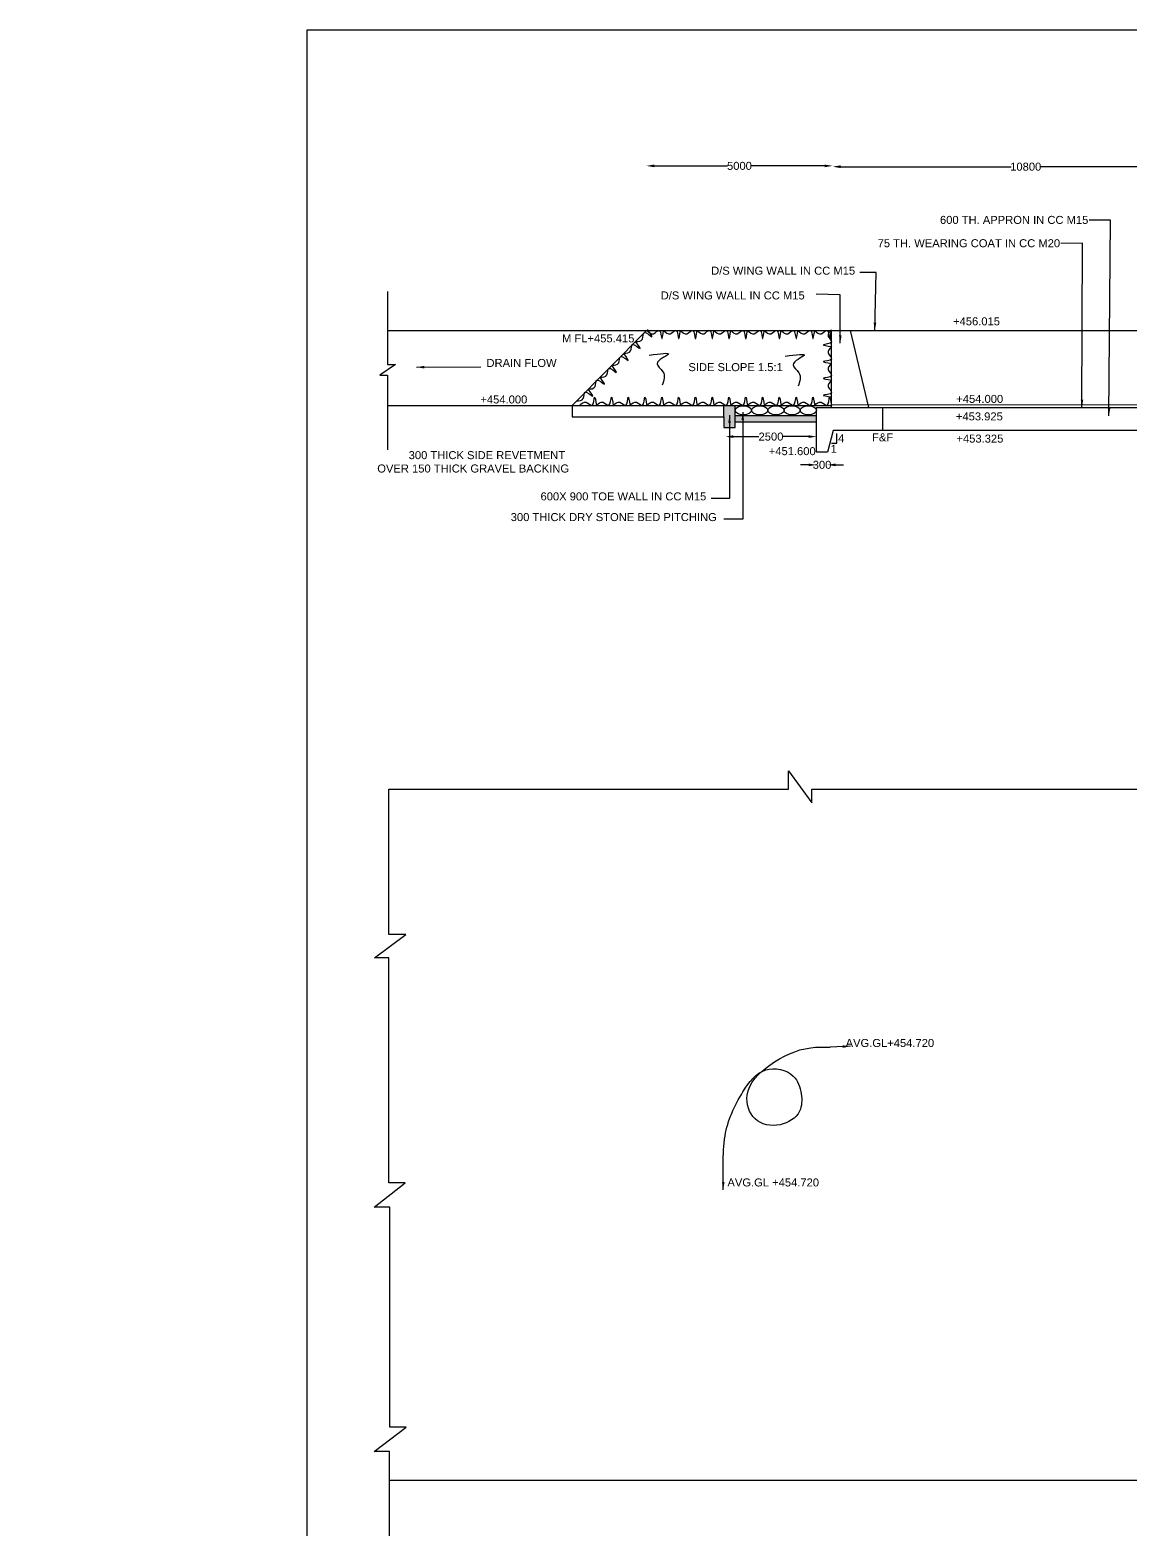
# Model space of a CAD drawing. Header units: millimetres. Extents: x -53213883 to -53195167, y 22134514 to 22146885.
# Drawn here: x -53213883 to -53209069, y 22140327 to 22146885 of the extents above; entities that cross this region are included whole.
import ezdxf

# ---------------------------------------------------------------- set-up
doc = ezdxf.new("R2010")
doc.units = ezdxf.units.MM
doc.header["$MEASUREMENT"] = 0
doc.header["$PDMODE"] = 32
doc.header["$PDSIZE"] = 28
for name, color, linetype in [('DIMENSION', 7, 'Continuous'), ('DRAWING', 2, 'Continuous'), ('TEXT', 7, 'Continuous')]:
    doc.layers.add(name, color=color, linetype=linetype)
doc.styles.get("Standard").update_dxf_attribs({"font": 'arial.ttf', "height": 35})
doc.dimstyles.get("Standard").update_dxf_attribs({"dimtxt": 35, "dimasz": 35, "dimexe": 0.18, "dimexo": 0.0625, "dimgap": 0.09, "dimtad": 0, "dimtoh": 1, "dimdec": 0, "dimzin": 0, "dimdsep": 46, "dimtxsty": 'Standard', "dimcen": 0.09, "dimse1": 1, "dimse2": 1, "dimadec": 0, "dimazin": 0, "dimtfac": 1, "dimtdec": 0, "dimtofl": 0, "dimtmove": 0, "dimatfit": 3, "dimfxl": 1, "dimtolj": 1, "dimtzin": 0, "dimarcsym": 0})

# ---------------------------------------------------------------- blocks, each defined once
blk = doc.blocks.new('*D54')
at = {"layer": 'Defpoints', "color": 0, "transparency": 16777216}
for p in [(-53211185.4, 22146291.8), (-53210370.6, 22146290.6), (-53210370.6, 22146290.6)]:
    blk.add_point(p, dxfattribs=at)
at = {"layer": 'DIMENSION', "color": 0, "lineweight": -2, "transparency": 16777216}
for p, q in [((-53211150.4, 22146290.6), (-53210830.3, 22146290.6)), ((-53210405.6, 22146290.6), (-53210725.7, 22146290.6))]:
    blk.add_line(p, q, dxfattribs=at)
at = {"layer": 'DIMENSION', "color": 0, "transparency": 16777216}
for points in [[(-53211150.4, 22146296.5), (-53211150.4, 22146284.8), (-53211185.4, 22146290.6)], [(-53210405.6, 22146296.5), (-53210405.6, 22146284.8), (-53210370.6, 22146290.6)]]:
    blk.add_solid(points, dxfattribs=at)
at = {"layer": 'DIMENSION', "color": 0, "transparency": 16777216, "insert": (-53210778, 22146290.6), "char_height": 35, "attachment_point": 5}
blk.add_mtext('\\A1;5000', dxfattribs=at)
blk = doc.blocks.new('*D55')
at = {"layer": 'Defpoints', "color": 0, "transparency": 16777216}
for p in [(-53210370.6, 22146290.6), (-53208679.5, 22146287), (-53208679.5, 22146286.1)]:
    blk.add_point(p, dxfattribs=at)
at = {"layer": 'DIMENSION', "color": 0, "lineweight": -2, "transparency": 16777216}
for p, q in [((-53210335.6, 22146287), (-53209589.3, 22146287)), ((-53208714.5, 22146287), (-53209460.8, 22146287))]:
    blk.add_line(p, q, dxfattribs=at)
at = {"layer": 'DIMENSION', "color": 0, "transparency": 16777216}
for points in [[(-53210335.6, 22146292.9), (-53210335.6, 22146281.2), (-53210370.6, 22146287)], [(-53208714.5, 22146292.9), (-53208714.5, 22146281.2), (-53208679.5, 22146287)]]:
    blk.add_solid(points, dxfattribs=at)
at = {"layer": 'DIMENSION', "color": 0, "transparency": 16777216, "insert": (-53209525.1, 22146287), "char_height": 35, "attachment_point": 5}
blk.add_mtext('\\A1;10800', dxfattribs=at)
blk = doc.blocks.new('*D79')
at = {"layer": 'Defpoints', "color": 0, "transparency": 16777216}
for p in [(-53210839.4, 22145106.2), (-53210839.4, 22145106.2), (-53210440.6, 22145104.8)]:
    blk.add_point(p, dxfattribs=at)
at = {"layer": 'DIMENSION', "color": 0, "lineweight": -2, "transparency": 16777216}
for p, q in [((-53210804.4, 22145106.2), (-53210692.6, 22145106.2)), ((-53210475.6, 22145106.2), (-53210587.4, 22145106.2))]:
    blk.add_line(p, q, dxfattribs=at)
at = {"layer": 'DIMENSION', "color": 0, "transparency": 16777216}
for points in [[(-53210804.4, 22145112.1), (-53210804.4, 22145100.4), (-53210839.4, 22145106.2)], [(-53210475.6, 22145112.1), (-53210475.6, 22145100.4), (-53210440.6, 22145106.2)]]:
    blk.add_solid(points, dxfattribs=at)
at = {"layer": 'DIMENSION', "color": 0, "transparency": 16777216, "insert": (-53210640, 22145106.2), "char_height": 35, "attachment_point": 5}
blk.add_mtext('\\A1;2500', dxfattribs=at)
blk = doc.blocks.new('*D156')
at = {"layer": 'Defpoints', "color": 0, "transparency": 16777216}
for p in [(-53210440.6, 22145038.4), (-53210392.4, 22145038.4), (-53210392.4, 22144982.7)]:
    blk.add_point(p, dxfattribs=at)
at = {"layer": 'DIMENSION', "color": 0, "lineweight": -2, "transparency": 16777216}
for p, q in [((-53210475.6, 22144982.7), (-53210510.6, 22144982.7)), ((-53210357.4, 22144982.7), (-53210322.4, 22144982.7))]:
    blk.add_line(p, q, dxfattribs=at)
at = {"layer": 'DIMENSION', "color": 0, "transparency": 16777216}
for points in [[(-53210475.6, 22144988.5), (-53210475.6, 22144976.8), (-53210440.6, 22144982.7)], [(-53210357.4, 22144988.5), (-53210357.4, 22144976.8), (-53210392.4, 22144982.7)]]:
    blk.add_solid(points, dxfattribs=at)
at = {"layer": 'DIMENSION', "color": 0, "transparency": 16777216, "insert": (-53210416.5, 22144982.7), "char_height": 35, "attachment_point": 5}
blk.add_mtext('\\A1;300', dxfattribs=at)

msp = doc.modelspace()

# ---------------------------------------------------------------- hatches: boundary and pattern name
at = {"layer": 'DIMENSION'}
h = msp.add_hatch(dxfattribs=at)
h.set_pattern_fill('AR-CONC', color=0, style=0)
h.set_pattern_definition([(50, (0, 0), (7.172601826, -0.6275213498), [0.75, -8.25]), (355, (0, 0), (-1.3875133361, 7.521921337), [0.6, -6.6]), (100.4514, (0.598, -0.052), (5.7850938171, 6.8943954206), [0.6374019, -7.01142112]), (46.1842, (0, 2), (10.6724104863, -1.6551901433), [1.125, -12.375]), (96.6356, (0.889, 1.862), (9.3466270555, 9.741178709), [0.95610288, -10.51713]), (351.1842, (0, 2), (9.3466194513, 9.7411860093), [0.9, -9.9]), (21, (1, 1.5), (5.9690705212, -4.02618890665), [0.75, -8.25]), (326, (1, 1.5), (2.4331533192, 7.2515004505), [0.6, -6.6]), (71.4514, (1.4974, 1.1645), (8.4022262858, 3.2253049671), [0.6374019, -7.01142112]), (37.5, (0, 0), (0.12159855317, 3.32893853831), [0, -6.52, 0, -6.7, 0, -6.625]), (7.5, (0, 0), (2.63069537442, 3.94411711882), [0, -3.82, 0, -6.37, 0, -2.525]), (327.5, (-2.23, 0), (5.33822436172, -0.22554871734), [0, -2.5, 0, -7.8, 0, -10.35]), (317.5, (-3.23, 0), (5.83186169342, 1.00104982332), [0, -3.25, 0, -5.18, 0, -7.35])])
edge = h.paths.add_edge_path()
edge.add_line((-53200293.9, 22145422), (-53200308.3, 22145422))
edge.add_spline(control_points=[(-53200308.3, 22145422), (-53200309.6, 22145421.6), (-53200310.8, 22145421.5), (-53200311.9, 22145422), (-53200311.9, 22145422)], knot_values=[56.11105, 56.11105, 56.11105, 56.11105, 58.692818, 61.274585, 61.274585, 61.274585, 61.274585], degree=3, periodic=0)
edge.add_line((-53200311.9, 22145422), (-53200338.4, 22145422))
edge.add_line((-53200338.4, 22145422), (-53200338.4, 22145375.9))
edge.add_line((-53200338.4, 22145375.9), (-53200378.1, 22145375.9))
edge.add_ellipse((-53200380.5, 22145400.7), major_axis=(-33.1, 0), ratio=0.752579, start_angle=85.82676, end_angle=94.17324, ccw=False)
edge.add_line((-53200382.9, 22145375.9), (-53200438.3, 22145375.9))
edge.add_ellipse((-53200448.8, 22145400.4), major_axis=(-39.7, 0), ratio=0.639484, start_angle=74.54858, end_angle=105.45142, ccw=False)
edge.add_line((-53200459.4, 22145375.9), (-53200519.9, 22145375.9))
edge.add_ellipse((-53200522.3, 22145400.7), major_axis=(-33.1, 0), ratio=0.752579, start_angle=85.82676, end_angle=94.17324, ccw=False)
edge.add_line((-53200524.7, 22145375.9), (-53200583.9, 22145375.9))
edge.add_ellipse((-53200594.5, 22145400.4), major_axis=(-39.7, 0), ratio=0.639484, start_angle=74.54858, end_angle=105.45142, ccw=False)
edge.add_line((-53200605, 22145375.9), (-53200665.5, 22145375.9))
edge.add_ellipse((-53200667.9, 22145400.7), major_axis=(-33.1, 0), ratio=0.752579, start_angle=85.82676, end_angle=94.17324, ccw=False)
edge.add_line((-53200670.3, 22145375.9), (-53200702.9, 22145375.9))
edge.add_line((-53200702.9, 22145375.9), (-53200702.9, 22145350.5))
edge.add_line((-53200702.9, 22145350.5), (-53200338.4, 22145350.5))
edge.add_line((-53200338.4, 22145350.5), (-53200338.4, 22145320.5))
edge.add_line((-53200338.4, 22145320.5), (-53200293.9, 22145320.5))
edge.add_line((-53200293.9, 22145320.5), (-53200293.9, 22145422))
h.paths.add_polyline_path([(-53210440.6, 22145196.8), (-53210796.4, 22145196.8), (-53210796.4, 22145171.3), (-53210440.6, 22145171.3)])
edge = h.paths.add_edge_path()
edge.add_line((-53210796.4, 22145243.1), (-53210835, 22145243.1))
edge.add_spline(control_points=[(-53210835, 22145243.1), (-53210836, 22145242.7), (-53210837.2, 22145242.7), (-53210838.5, 22145243.1)], knot_values=[56.11105, 56.11105, 56.11105, 56.11105, 61.274585, 61.274585, 61.274585, 61.274585], degree=3, periodic=0)
edge.add_line((-53210838.5, 22145243.1), (-53210846.5, 22145243.1))
edge.add_line((-53210846.5, 22145243.1), (-53210846.5, 22145193.2))
edge.add_line((-53210846.5, 22145193.2), (-53210846.5, 22145146.1))
edge.add_line((-53210846.5, 22145146.1), (-53210796.4, 22145146.1))
edge.add_line((-53210796.4, 22145146.1), (-53210796.4, 22145243.1))

# ---------------------------------------------------------------- linework, layer by layer
at = {"layer": 'DIMENSION', "color": 0}
msp.add_lwpolyline([(-53195173.3, 22134514.2), (-53212670.2, 22134514.2), (-53212670.2, 22146885.2), (-53195173.3, 22146885.2)], close=True, dxfattribs=at)
msp.add_spline([(-53210849.5, 22141923.1), (-53210840.9, 22142047.3), (-53210762.6, 22142240), (-53210663, 22142335.7), (-53210542.5, 22142309), (-53210507.7, 22142230.4), (-53210515, 22142154.8), (-53210600.5, 22142095.9), (-53210709.7, 22142121.7), (-53210744.6, 22142224.6), (-53210645.3, 22142356.1), (-53210466.3, 22142432.6), (-53210380.7, 22142435.6)], degree=3, dxfattribs=at)
at = {"layer": 'DRAWING', "color": 0}
for points in [[(-53212317.7, 22145570.4), (-53208842.5, 22145570.4), (-53208683.3, 22145654.1), (-53206769, 22145654.1), (-53206769, 22145547.1), (-53203259.6, 22145547.1), (-53203259.6, 22145688.8), (-53198854.4, 22145688.8), (-53198854.4, 22145872.9)], [(-53212317.7, 22145741.7), (-53212317.7, 22145422.1), (-53212282.8, 22145422.1), (-53212351.4, 22145374.7), (-53212317.7, 22145374.7), (-53212317.7, 22145047.7)], [(-53212317.7, 22145243.1), (-53210375.3, 22145243.1), (-53210375.3, 22145570.4)], [(-53211184.7, 22145570.4), (-53211510.8, 22145243.1)], [(-53210293.7, 22145570.4), (-53210213.5, 22145233.6)], [(-53210375.3, 22145246.4), (-53206768.5, 22145244.6), (-53203256.6, 22145257.7), (-53200922.6, 22145257.7), (-53200813.3, 22145422), (-53200702.9, 22145422), (-53198854.4, 22145422)], [(-53211510.8, 22145243.1), (-53211510.8, 22145193.2), (-53210846.5, 22145193.2), (-53210846.5, 22145243.1)], [(-53210846.5, 22145193.2), (-53210846.5, 22145146.1), (-53210796.4, 22145146.1), (-53210796.4, 22145243.1)], [(-53210796.4, 22145171.3), (-53210440.6, 22145171.3), (-53210440.6, 22145233.6), (-53210375.3, 22145233.6), (-53210375.3, 22145243.1)], [(-53206818, 22145233.6), (-53206818, 22145132.7), (-53210368, 22145132.7), (-53210392.4, 22145038.4), (-53210440.6, 22145038.4), (-53210440.6, 22145171.3)], [(-53210375.3, 22145233.6), (-53206818, 22145233.6), (-53206818, 22145244.6)], [(-53210150.8, 22145132.7), (-53210150.8, 22145233.6)], [(-53210440.6, 22145196.8), (-53210796.4, 22145196.8)], [(-53210375.3, 22145077.5), (-53210352.4, 22145077.5), (-53210352.4, 22145119.5)], [(-53212309.1, 22139691.7), (-53212309.1, 22140667), (-53212376, 22140667), (-53212236.4, 22140773.4), (-53212307.9, 22140773.4), (-53212307.9, 22141735.9), (-53212376.5, 22141735.9), (-53212241.4, 22141842.1), (-53212312.2, 22141842.1), (-53212312.2, 22142826.1), (-53212375.5, 22142826.1), (-53212237.8, 22142928.1), (-53212312.2, 22142928.1), (-53212312.2, 22143564.1), (-53210563.4, 22143564.1), (-53210563.4, 22143643.7), (-53210461.8, 22143504.1), (-53210461.8, 22143564.1), (-53206311.5, 22143564.1)], [(-53208671.3, 22137288.2), (-53208671.3, 22140539.7), (-53212309.1, 22140539.7)]]:
    msp.add_lwpolyline(points, dxfattribs=at)
for centre in [(-53210760.9, 22145221.6), (-53210689.7, 22145221.6), (-53210618.5, 22145221.6), (-53210547.4, 22145221.6), (-53210476.2, 22145221.6)]:
    msp.add_ellipse(centre, major_axis=(-35.6, 0), ratio=0.561485, dxfattribs=at)
for points in [[(-53211232.6, 22145522.3), (-53211202.5, 22145533), (-53211194, 22145561.1), (-53211161.3, 22145543.5), (-53211180.8, 22145574.4)], [(-53211183.5, 22145570.4), (-53211154.7, 22145556.6), (-53211128.9, 22145570.4), (-53211118.2, 22145534.9), (-53211110, 22145570.4)], [(-53211110, 22145570.4), (-53211081.2, 22145556.6), (-53211055.4, 22145570.4), (-53211044.8, 22145534.9), (-53211036.6, 22145570.4)], [(-53211036.6, 22145570.4), (-53211007.7, 22145556.6), (-53210981.9, 22145570.4), (-53210971.3, 22145534.9), (-53210963.1, 22145570.4)], [(-53210963.1, 22145570.4), (-53210934.3, 22145556.6), (-53210908.4, 22145570.4), (-53210897.8, 22145534.9), (-53210889.6, 22145570.4)], [(-53210889.6, 22145570.4), (-53210860.8, 22145556.6), (-53210835, 22145570.4), (-53210824.3, 22145534.9), (-53210816.1, 22145570.4)], [(-53210816.1, 22145570.4), (-53210787.3, 22145556.6), (-53210761.5, 22145570.4), (-53210750.9, 22145534.9), (-53210742.7, 22145570.4)], [(-53210742.7, 22145570.4), (-53210713.8, 22145556.6), (-53210688, 22145570.4), (-53210677.4, 22145534.9), (-53210669.2, 22145570.4)], [(-53210669.2, 22145570.4), (-53210640.4, 22145556.6), (-53210614.5, 22145570.4), (-53210603.9, 22145534.9), (-53210595.7, 22145570.4)], [(-53210595.7, 22145570.4), (-53210566.9, 22145556.6), (-53210541.1, 22145570.4), (-53210530.4, 22145534.9), (-53210522.2, 22145570.4)], [(-53210522.2, 22145570.4), (-53210493.4, 22145556.6), (-53210467.6, 22145570.4), (-53210457, 22145534.9), (-53210448.8, 22145570.4)], [(-53210448.8, 22145570.4), (-53210419.9, 22145556.6), (-53210394.1, 22145570.4), (-53210383.5, 22145534.9), (-53210375.3, 22145570.4)], [(-53210375.3, 22145573.7), (-53210389.1, 22145544.9), (-53210375.3, 22145519), (-53210410.9, 22145508.4), (-53210375.3, 22145500.2)], [(-53211336.3, 22145418.2), (-53211306.2, 22145428.9), (-53211297.8, 22145456.9), (-53211265, 22145439.4), (-53211284.5, 22145470.3)], [(-53211284.5, 22145470.3), (-53211254.3, 22145480.9), (-53211245.9, 22145509), (-53211213.2, 22145491.4), (-53211232.6, 22145522.3)], [(-53211172.5, 22145463), (-53211090.1, 22145465.6), (-53211138, 22145425.3), (-53211112.8, 22145390), (-53211116.2, 22145331.2)], [(-53210577.6, 22145458.5), (-53210495.3, 22145461), (-53210543.2, 22145420.7), (-53210518, 22145385.5), (-53210521.3, 22145326.7)], [(-53210375.3, 22145500.2), (-53210389.1, 22145471.4), (-53210375.3, 22145445.6), (-53210410.9, 22145434.9), (-53210375.3, 22145426.7)], [(-53211388.2, 22145366.2), (-53211358, 22145376.8), (-53211349.6, 22145404.9), (-53211316.9, 22145387.3), (-53211336.3, 22145418.2)], [(-53210375.3, 22145426.7), (-53210389.1, 22145397.9), (-53210375.3, 22145372.1), (-53210410.9, 22145361.5), (-53210375.3, 22145353.3)], [(-53211440, 22145314.1), (-53211409.9, 22145324.8), (-53211401.5, 22145352.8), (-53211368.8, 22145335.2), (-53211388.2, 22145366.2)], [(-53210375.3, 22145353.3), (-53210389.1, 22145324.4), (-53210375.3, 22145298.6), (-53210410.9, 22145288), (-53210375.3, 22145279.8)], [(-53211491.9, 22145262.1), (-53211461.7, 22145272.7), (-53211453.3, 22145300.8), (-53211420.6, 22145283.2), (-53211440, 22145314.1)], [(-53211477.4, 22145243.1), (-53211448.6, 22145256.9), (-53211422.8, 22145243.1), (-53211412.2, 22145278.7), (-53211404, 22145243.1)], [(-53211404, 22145243.1), (-53211375.1, 22145256.9), (-53211349.3, 22145243.1), (-53211338.7, 22145278.7), (-53211330.5, 22145243.1)], [(-53211330.5, 22145243.1), (-53211301.6, 22145256.9), (-53211275.8, 22145243.1), (-53211265.2, 22145278.7), (-53211257, 22145243.1)], [(-53211257, 22145243.1), (-53211228.2, 22145256.9), (-53211202.3, 22145243.1), (-53211191.7, 22145278.7), (-53211183.5, 22145243.1)], [(-53211183.5, 22145243.1), (-53211154.7, 22145256.9), (-53211128.9, 22145243.1), (-53211118.2, 22145278.7), (-53211110, 22145243.1)], [(-53211110, 22145243.1), (-53211081.2, 22145256.9), (-53211055.4, 22145243.1), (-53211044.8, 22145278.7), (-53211036.6, 22145243.1)], [(-53211036.6, 22145243.1), (-53211007.7, 22145256.9), (-53210981.9, 22145243.1), (-53210971.3, 22145278.7), (-53210963.1, 22145243.1)], [(-53210963.1, 22145243.1), (-53210934.3, 22145256.9), (-53210908.4, 22145243.1), (-53210897.8, 22145278.7), (-53210889.6, 22145243.1)], [(-53210889.6, 22145243.1), (-53210860.8, 22145256.9), (-53210835, 22145243.1), (-53210824.3, 22145278.7), (-53210816.1, 22145243.1)], [(-53210816.1, 22145243.1), (-53210787.3, 22145256.9), (-53210761.5, 22145243.1), (-53210750.9, 22145278.7), (-53210742.7, 22145243.1)], [(-53210742.7, 22145243.1), (-53210713.8, 22145256.9), (-53210688, 22145243.1), (-53210677.4, 22145278.7), (-53210669.2, 22145243.1)], [(-53210669.2, 22145243.1), (-53210640.4, 22145256.9), (-53210614.5, 22145243.1), (-53210603.9, 22145278.7), (-53210595.7, 22145243.1)], [(-53210595.7, 22145243.1), (-53210566.9, 22145256.9), (-53210541.1, 22145243.1), (-53210530.4, 22145278.7), (-53210522.2, 22145243.1)], [(-53210522.2, 22145243.1), (-53210493.4, 22145256.9), (-53210467.6, 22145243.1), (-53210457, 22145278.7), (-53210448.8, 22145243.1)], [(-53210448.8, 22145243.1), (-53210419.9, 22145256.9), (-53210394.1, 22145243.1), (-53210383.5, 22145278.7), (-53210375.3, 22145243.1)]]:
    msp.add_spline(points, degree=3, dxfattribs=at)

# ---------------------------------------------------------------- texts
at = {"layer": 'DRAWING', "color": 0, "insert": (-53213883, 22140609.6), "char_height": 50, "attachment_point": 9}
msp.add_mtext('\\A1;', dxfattribs=at)
at = {"layer": 'TEXT', "color": 0}
for s, p in [('600 TH. APPRON IN CC M15', (-53209900.4, 22146036.8)), ('75 TH. WEARING COAT IN CC M20', (-53210173.3, 22145934.8)), ('D/S WING WALL IN CC M15', (-53210902, 22145814.7)), ('D/S WING WALL IN CC M15', (-53211122.7, 22145706.4)), ('+456.015', (-53209843.1, 22145593.2)), ('M FL+455.415', (-53211554.4, 22145518.6)), ('DRAIN FLOW ', (-53211885.1, 22145411)), ('SIDE SLOPE 1.5:1', (-53211001.5, 22145392.7)), ('+454.000', (-53211911.8, 22145251.3)), ('+454.000', (-53209829.1, 22145253.7)), ('+453.925', (-53209830.7, 22145177.2)), ('1', (-53210378.8, 22145035.4)), ('4', (-53210346, 22145081.8)), ('F&F', (-53210197.4, 22145085.5)), ('+453.325', (-53209828.3, 22145080.1)), ('300 THICK SIDE REVETMENT ', (-53212225.6, 22145007.7)), ('+451.600', (-53210649.7, 22145025.1)), ('OVER 150 THICK GRAVEL BACKING', (-53212363.1, 22144949.2)), ('600X 900 TOE WALL IN CC M15', (-53211648.6, 22144827.3)), ('300 THICK DRY STONE BED PITCHING', (-53211779, 22144736.7)), ('AVG.GL+454.720', (-53210313.3, 22142436)), ('AVG.GL +454.720', (-53210830.7, 22141825.9))]:
    msp.add_text(s, height=35, dxfattribs=at).set_placement(p)

# ---------------------------------------------------------------- dimensions: what is measured, and where the dimension line sits
at = {"layer": 'DIMENSION', "color": 0}
for base, p1, p2, text, picture, middle in [((-53210370.6, 22146290.6), (-53211185.4, 22146291.8), (-53210370.6, 22146290.6), '5000', '*D54', (-53210778, 22146290.6)), ((-53208679.5, 22146287), (-53210370.6, 22146290.6), (-53208679.5, 22146286.1), '10800', '*D55', (-53209525.1, 22146287)), ((-53210839.4, 22145106.2), (-53210440.6, 22145104.8), (-53210839.4, 22145106.2), '2500', '*D79', (-53210640, 22145106.2))]:
    dim = msp.add_linear_dim(base=base, p1=p1, p2=p2, text=text, dimstyle='Standard', dxfattribs=at)
    dim.commit()
    dim.dimension.update_dxf_attribs({"geometry": picture, "text_midpoint": middle})
dim = msp.add_linear_dim(base=(-53210392.4, 22144982.7), p1=(-53210440.6, 22145038.4), p2=(-53210392.4, 22145038.4), text='300', dimstyle='Standard', dxfattribs=at)
dim.commit()
dim.dimension.update_dxf_attribs({"geometry": '*D156', "text_midpoint": (-53210416.5, 22144982.7), "dimtype": 160})

# ---------------------------------------------------------------- leaders
for points in [[(-53209160.9, 22145197), (-53209153.9, 22146053.4), (-53209248, 22146053.7)], [(-53209279, 22145233.6), (-53209276.2, 22145952), (-53209370.9, 22145951.8)], [(-53210185.6, 22145570.4), (-53210180.1, 22145823.8), (-53210251.6, 22145823.8)], [(-53210336.6, 22145514.8), (-53210337.7, 22145726.3), (-53210442.5, 22145729.5)], [(-53212191.8, 22145409.8), (-53211910.2, 22145411.1)], [(-53210821.5, 22145200.7), (-53210821.5, 22144835.6), (-53210902.2, 22144835.6)], [(-53210763.6, 22145213.6), (-53210763.6, 22144745.8), (-53210846.4, 22144745.8)], [(-53210291.6, 22142439.2), (-53210380.7, 22142435.6)], [(-53210848.8, 22141810.4), (-53210849.5, 22141923.1)]]:
    msp.add_leader(points, dimstyle='Standard', override={"dimgap": 0.09, "dimtad": 0}, dxfattribs=at)

doc.saveas('drawing.dxf')
